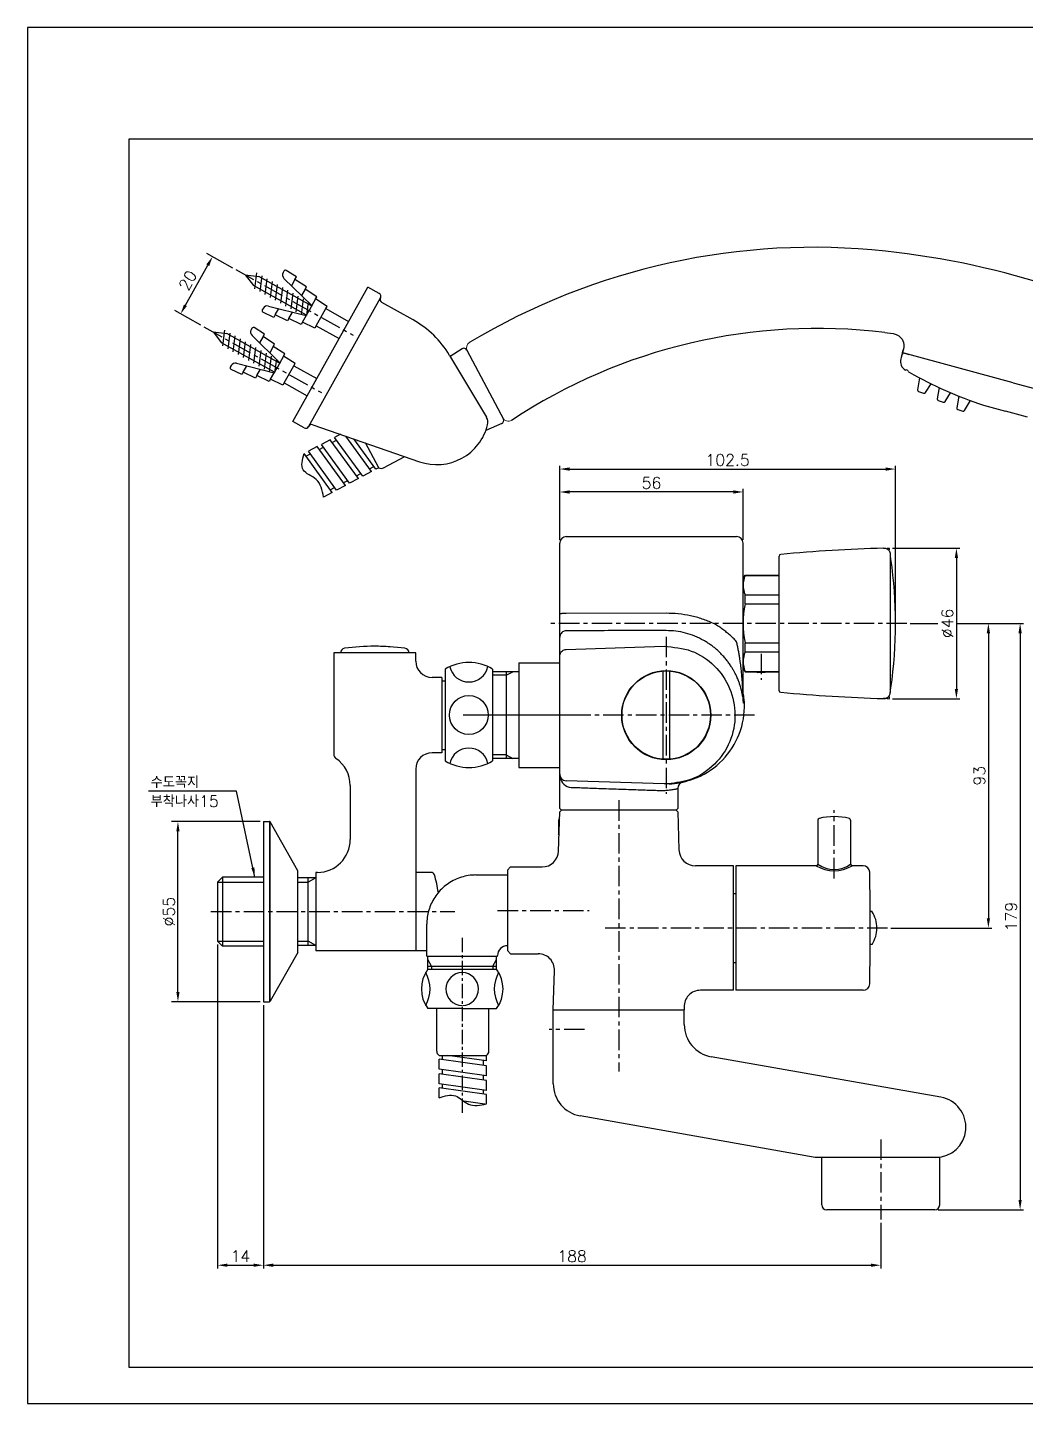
# Model space of a CAD drawing. Extents: x 374 to 968, y -8627 to -8207.
# Drawn here: x 373.7 to 678.4, y -8627.2 to -8207.2 of the extents above; entities that cross this region are included whole.
import ezdxf

# ---------------------------------------------------------------- set-up
doc = ezdxf.new("R2010")
doc.units = 0
doc.header["$LTSCALE"] = 5
doc.header["$MEASUREMENT"] = 0
doc.linetypes.add('CENTER', pattern=[2, 1.25, -0.25, 0.25, -0.25])
doc.layers.get('0').update_dxf_attribs({"color": 2, "linetype": 'CONTINUOUS'})
for name, color, linetype in [('CL', 1, 'CENTER'), ('D', 2, 'CONTINUOUS'), ('DWG', 7, 'CONTINUOUS')]:
    doc.layers.add(name, color=color, linetype=linetype)
doc.styles.add('GHS', font='romans', dxfattribs={"bigfont": 'ghs'})
doc.dimstyles.new('STANDARD$7', dxfattribs={"dimtxt": 3.5, "dimasz": 3, "dimexe": 1, "dimexo": 1, "dimgap": 1, "dimtad": 1, "dimdec": 4, "dimzin": 0, "dimdsep": 46, "dimtxsty": 'GHS', "dimcen": 1, "dimclrd": 256, "dimclre": 256, "dimclrt": 256, "dimadec": 3, "dimazin": 0, "dimtfac": 1, "dimtdec": 4, "dimtmove": 0, "dimatfit": 0, "dimfxl": 0, "dimtolj": 1, "dimtzin": 0, "dimlwd": -1, "dimlwe": -1, "dimarcsym": 0})

msp = doc.modelspace()

# ---------------------------------------------------------------- linework, layer by layer
at = {"color": 4}
for p, q in [((404.68, -8241.21), (953.68, -8241.21)), ((404.68, -8616.21), (404.68, -8241.21)), ((953.68, -8616.21), (404.68, -8616.21))]:
    msp.add_line(p, q, dxfattribs=at)
at = {"color": 7, "linetype": 'Continuous'}
for p, q in [((495.6, -8490.69), (495.6, -8480.89)), ((495.6, -8490.69), (517.2, -8490.69)), ((495.93, -8494.69), (495.93, -8490.69)), ((516.88, -8494.69), (516.88, -8490.69)), ((517.2, -8490.69), (517.2, -8490.49)), ((495.93, -8493.69), (516.88, -8493.69)), ((495.93, -8494.69), (516.88, -8494.69))]:
    msp.add_line(p, q, dxfattribs=at)
msp.add_lwpolyline([(967.68, -8627.21), (967.68, -8207.21), (373.68, -8207.21), (373.68, -8627.21)], close=True)
at = {"layer": 'CL'}
for p, q in [((437.27, -8281.12), (473.16, -8301.15)), ((427.52, -8298.58), (463.41, -8318.62)), ((642.2, -8389.09), (533.2, -8389.09)), ((568.7, -8393.16), (568.7, -8441.08)), ((597.7, -8398.34), (597.7, -8406.34)), ((595.7, -8417.09), (506.7, -8417.09)), ((540.3, -8417.09), (506.7, -8417.09)), ((554.2, -8443.09), (554.2, -8525.89)), ((620, -8466.95), (620, -8446.09)), ((429.7, -8477.09), (504.13, -8477.09)), ((517.2, -8476.69), (545.17, -8476.69)), ((636.31, -8482.09), (549.7, -8482.09)), ((543.75, -8513.09), (532.95, -8513.09)), ((634.2, -8546.59), (634.2, -8571.09))]:
    msp.add_line(p, q, dxfattribs=at)
at = {"layer": 'CL', "ltscale": 0.7}
msp.add_line((506.4, -8485.11), (506.4, -8538.65), dxfattribs=at)
at = {"layer": 'D', "ltscale": 0.7}
for p, q in [((436.4, -8280.63), (428.43, -8276.18)), ((421.89, -8292), (428.72, -8279.77)), ((426.65, -8298.09), (418.68, -8293.64)), ((444.7, -8449.59), (417.61, -8449.59)), ((447.56, -8449.59), (447.55, -8504.59)), ((447.82, -8504.44), (447.79, -8449.7)), ((419.61, -8501.59), (419.61, -8452.59)), ((497.05, -8493.69), (495.93, -8491.74)), ((515.75, -8493.69), (516.88, -8491.74)), ((497.05, -8493.69), (497.05, -8494.69)), ((515.75, -8493.69), (515.75, -8494.69)), ((444.7, -8504.59), (417.61, -8504.59))]:
    msp.add_line(p, q, dxfattribs=at)
at = {"layer": 'D'}
for p, q in [((536.2, -8363.59), (536.2, -8340.99)), ((638.7, -8388.09), (638.7, -8340.99)), ((539.2, -8341.99), (635.7, -8341.99)), ((536.2, -8363.59), (536.2, -8347.99)), ((589.2, -8348.99), (539.2, -8348.99)), ((592.2, -8363.59), (592.2, -8347.99)), ((636.16, -8366.14), (636.8, -8366.1)), ((637.8, -8366.1), (658.31, -8366.1)), ((657.31, -8369.1), (657.31, -8409.08)), ((592.78, -8374.43), (592.78, -8374.34)), ((592.78, -8374.43), (603.2, -8374.43)), ((592.78, -8380.37), (603.2, -8380.37)), ((592.78, -8383.15), (592.78, -8380.37)), ((592.78, -8383.15), (603.2, -8383.15)), ((643.2, -8389.09), (651.65, -8389.09)), ((643.2, -8389.09), (651.65, -8389.09)), ((643.2, -8389.09), (651.65, -8389.09)), ((657.48, -8389.09), (673.29, -8389.09)), ((657.48, -8389.09), (668.08, -8389.09)), ((657.48, -8389.09), (677.76, -8389.09)), ((592.78, -8395.04), (603.2, -8395.04)), ((592.78, -8397.81), (592.78, -8395.04)), ((667.08, -8392.09), (667.08, -8479.09)), ((676.76, -8392.09), (676.76, -8565.09)), ((592.78, -8397.81), (603.2, -8397.81)), ((519.85, -8404.95), (521.85, -8403.85)), ((592.78, -8403.76), (603.2, -8403.76)), ((592.78, -8403.76), (592.78, -8403.84)), ((519.85, -8404.95), (515.7, -8404.95)), ((636.16, -8412.04), (636.8, -8412.08)), ((637.8, -8412.08), (658.31, -8412.08)), ((519.85, -8429.19), (515.7, -8429.19)), ((519.85, -8429.19), (521.85, -8430.29)), ((536.06, -8448.79), (536.11, -8448.79)), ((461.7, -8466.74), (459.36, -8468.09)), ((431.7, -8468.09), (445.7, -8468.09)), ((456.2, -8468.09), (459.36, -8468.09)), ((637.31, -8482.09), (668.08, -8482.09)), ((431.7, -8486.09), (445.7, -8486.09)), ((431.7, -8487.09), (431.7, -8586.01)), ((456.2, -8486.09), (459.36, -8486.09)), ((461.7, -8487.44), (459.36, -8486.09)), ((445.7, -8505.59), (445.7, -8586.01)), ((445.7, -8505.59), (445.7, -8586.01)), ((445.7, -8505.59), (445.7, -8586.01)), ((634.2, -8572.09), (634.2, -8586.01)), ((651.7, -8568.09), (672.12, -8568.09)), ((651.7, -8568.09), (677.76, -8568.09)), ((434.7, -8585.01), (442.7, -8585.01)), ((448.7, -8585.01), (631.2, -8585.01))]:
    msp.add_line(p, q, dxfattribs=at)
at = {"layer": 'D', "color": 0}
for p, q in [((592.2, -8375.34), (592.78, -8374.34)), ((592.78, -8374.34), (603.2, -8374.34)), ((592.2, -8402.84), (592.2, -8375.34)), ((592.2, -8402.84), (592.78, -8403.84)), ((592.78, -8403.84), (603.2, -8403.84)), ((596.14, -8403.84), (596.57, -8404.09)), ((598.84, -8404.09), (596.57, -8404.09)), ((599.27, -8403.84), (598.84, -8404.09))]:
    msp.add_line(p, q, dxfattribs=at)
at = {"layer": 'D'}
for centre, radius, start, end in [((498.7, -8389.08), 140, 9.2078, 9.4466), ((600.14, -8377.4), 7.93, 158.0073, 201.9927), ((623.07, -8389.09), 30.87, 168.9014, 191.0986), ((600.14, -8400.78), 7.93, 158.0073, 201.9927), ((498.7, -8389.11), 140, 350.5534, 350.7922), ((619.99, -8455.5), 8.68, 234.9775, 305.2827), ((620, -8453.87), 10.74, 239.1836, 300.8164)]:
    msp.add_arc(centre, radius, start, end, dxfattribs=at)
msp.add_spline([(464.07, -8350.53), (461.81, -8345.13), (457.86, -8342.26), (458.15, -8337.26)], degree=3, dxfattribs=at)
at = {"layer": 'D', "ltscale": 0.7}
msp.add_spline([(499.33, -8533.91), (504.31, -8533.32), (508.29, -8535.82), (513.83, -8535.79)], degree=3, dxfattribs=at)
for points in [[(429.15, -8280.02), (428.28, -8279.53), (430.18, -8277.15)], [(422.33, -8292.24), (421.45, -8291.75), (420.43, -8294.62)], [(420.11, -8452.59), (419.11, -8452.59), (419.61, -8449.59)], [(420.11, -8501.59), (419.11, -8501.59), (419.61, -8504.59)]]:
    msp.add_solid(points, dxfattribs=at)
at = {"layer": 'D'}
for points in [[(539.2, -8341.49), (539.2, -8342.49), (536.2, -8341.99)], [(635.7, -8341.49), (635.7, -8342.49), (638.7, -8341.99)], [(539.2, -8348.49), (539.2, -8349.49), (536.2, -8348.99)], [(589.2, -8348.49), (589.2, -8349.49), (592.2, -8348.99)], [(656.81, -8369.1), (657.81, -8369.1), (657.31, -8366.1)], [(666.58, -8392.09), (667.58, -8392.09), (667.08, -8389.09)], [(676.26, -8392.09), (677.26, -8392.09), (676.76, -8389.09)], [(656.81, -8409.08), (657.81, -8409.08), (657.31, -8412.08)], [(666.58, -8479.09), (667.58, -8479.09), (667.08, -8482.09)], [(676.26, -8565.09), (677.26, -8565.09), (676.76, -8568.09)], [(434.7, -8584.51), (434.7, -8585.51), (431.7, -8585.01)], [(442.7, -8584.51), (442.7, -8585.51), (445.7, -8585.01)], [(448.7, -8584.51), (448.7, -8585.51), (445.7, -8585.01)], [(631.2, -8584.51), (631.2, -8585.51), (634.2, -8585.01)]]:
    msp.add_solid(points, dxfattribs=at)
at = {"layer": 'DWG', "color": 2}
for p, q in [((443.1, -8286.95), (443.71, -8282.13)), ((451.97, -8281.55), (451.72, -8282)), ((455.77, -8283.33), (452.68, -8281.37)), ((440.12, -8282.69), (442.7, -8285.98)), ((440.12, -8282.69), (444.27, -8283.19)), ((458.85, -8295), (442.71, -8285.99)), ((460.41, -8292.2), (444.27, -8283.19)), ((444.68, -8287.83), (445.29, -8283.01)), ((446.26, -8288.71), (446.87, -8283.9)), ((447.84, -8289.59), (448.45, -8284.78)), ((449.42, -8290.48), (450.03, -8285.66)), ((451, -8291.36), (451.61, -8286.54)), ((451.99, -8283.8), (460.47, -8292.09)), ((455.34, -8284.11), (454.27, -8286.03)), ((455.34, -8284.11), (455.77, -8283.33)), ((458.88, -8286.36), (455.34, -8284.11)), ((458.45, -8287.12), (458.88, -8286.36)), ((452.58, -8292.24), (453.19, -8287.43)), ((454.16, -8293.12), (454.77, -8288.31)), ((455.74, -8294.01), (456.35, -8289.19)), ((457.32, -8294.89), (457.93, -8290.07)), ((458.45, -8287.12), (457.37, -8289.06)), ((461.99, -8289.37), (458.45, -8287.12)), ((461.6, -8290.08), (459.63, -8293.6)), ((461.6, -8290.08), (461.99, -8289.37)), ((465.14, -8292.32), (461.6, -8290.08)), ((445.6, -8292.96), (445.35, -8293.41)), ((448.86, -8295.7), (445.57, -8294.1)), ((447.28, -8292.23), (458.78, -8295.11)), ((449.3, -8294.92), (448.86, -8295.7)), ((449.3, -8294.92), (450.37, -8293.01)), ((453.07, -8296.76), (449.3, -8294.92)), ((453.49, -8296), (454.58, -8294.06)), ((457.66, -8297.12), (459.63, -8293.6)), ((458.99, -8295.08), (459.51, -8290.96)), ((461.82, -8298.26), (464.75, -8293.02)), ((464.75, -8293.02), (465.14, -8292.32)), ((464.75, -8293.02), (471.73, -8296.92)), ((442.22, -8299.01), (441.97, -8299.46)), ((446.02, -8300.8), (442.93, -8298.83)), ((453.49, -8296), (453.07, -8296.76)), ((457.26, -8297.83), (453.49, -8296)), ((457.66, -8297.12), (457.26, -8297.83)), ((461.43, -8298.96), (457.66, -8297.12)), ((461.82, -8298.26), (461.43, -8298.96)), ((461.82, -8298.26), (468.8, -8302.16)), ((430.37, -8300.15), (434.52, -8300.65)), ((430.37, -8300.15), (432.95, -8303.44)), ((433.35, -8304.41), (433.95, -8299.59)), ((450.66, -8309.66), (434.52, -8300.65)), ((434.93, -8305.29), (435.53, -8300.48)), ((436.51, -8306.17), (437.12, -8301.36)), ((438.09, -8307.06), (438.7, -8302.24)), ((439.67, -8307.94), (440.28, -8303.12)), ((442.23, -8301.26), (450.72, -8309.55)), ((445.59, -8301.57), (444.52, -8303.49)), ((445.59, -8301.57), (446.02, -8300.8)), ((449.13, -8303.82), (445.59, -8301.57)), ((449.1, -8312.46), (432.96, -8303.45)), ((441.25, -8308.82), (441.86, -8304.01)), ((442.83, -8309.7), (443.44, -8304.89)), ((444.41, -8310.59), (445.02, -8305.77)), ((445.99, -8311.47), (446.6, -8306.65)), ((447.57, -8312.35), (448.18, -8307.54)), ((448.7, -8304.58), (447.62, -8306.52)), ((448.7, -8304.58), (449.13, -8303.82)), ((452.24, -8306.83), (448.7, -8304.58)), ((451.84, -8307.54), (449.88, -8311.06)), ((451.84, -8307.54), (452.24, -8306.83)), ((455.38, -8309.78), (451.84, -8307.54)), ((435.85, -8310.42), (435.6, -8310.87)), ((439.11, -8313.16), (435.82, -8311.56)), ((437.53, -8309.7), (449.03, -8312.58)), ((439.55, -8312.39), (440.62, -8310.47)), ((443.74, -8313.46), (444.82, -8311.52)), ((447.91, -8314.59), (449.88, -8311.06)), ((449.24, -8312.54), (449.76, -8308.42)), ((452.07, -8315.72), (454.99, -8310.48)), ((454.99, -8310.48), (455.38, -8309.78)), ((454.99, -8310.48), (461.98, -8314.38)), ((439.55, -8312.39), (439.11, -8313.16)), ((443.32, -8314.22), (439.55, -8312.39)), ((443.74, -8313.46), (443.32, -8314.22)), ((447.51, -8315.3), (443.74, -8313.46)), ((447.91, -8314.59), (447.51, -8315.3)), ((451.68, -8316.42), (447.91, -8314.59)), ((452.07, -8315.72), (451.68, -8316.42)), ((452.07, -8315.72), (459.05, -8319.62))]:
    msp.add_line(p, q, dxfattribs=at)
at = {"layer": 'DWG'}
for p, q in [((454.67, -8327.48), (477.58, -8286.45)), ((481.07, -8288.4), (477.58, -8286.45)), ((459.52, -8329.05), (481.46, -8289.76)), ((491.42, -8296.46), (481.84, -8291.12)), ((635.42, -8300.34), (638.01, -8300.66)), ((502.55, -8307.28), (513.84, -8326.2)), ((640.87, -8306.45), (640.48, -8307.9)), ((641.17, -8305.37), (640.87, -8306.45)), ((640.87, -8306.45), (641.09, -8305.64)), ((640.87, -8306.45), (642.8, -8306.98)), ((674.65, -8315.62), (641.37, -8306.59)), ((640.48, -8307.9), (640.35, -8308.39)), ((646.09, -8314.18), (645.46, -8317.77)), ((647.84, -8318.67), (649.57, -8315.95)), ((674.65, -8315.62), (707.93, -8324.65)), ((645.78, -8318.33), (647.25, -8318.87)), ((652.05, -8317.13), (651.45, -8320.52)), ((653.84, -8321.39), (655.55, -8318.69)), ((658.04, -8319.72), (657.42, -8323.26)), ((651.77, -8321.08), (653.25, -8321.59)), ((657.76, -8323.82), (659.25, -8324.31)), ((659.83, -8324.1), (661.62, -8321.1)), ((665.54, -8322.47), (672.29, -8324.3)), ((679.05, -8326.13), (672.29, -8324.3)), ((458.16, -8329.43), (454.67, -8327.48)), ((460.8, -8328.45), (493.4, -8339.74)), ((459.6, -8328.9), (459.52, -8329.05)), ((469.25, -8331.38), (467.46, -8332.32)), ((476.05, -8344.18), (467.46, -8332.32)), ((478.73, -8342.76), (470.89, -8331.94)), ((480.04, -8342.07), (473.31, -8332.78)), ((462.14, -8335.14), (459.46, -8336.56)), ((468.05, -8348.42), (459.46, -8336.56)), ((470.73, -8347), (462.14, -8335.14)), ((462.7, -8335.98), (464.04, -8335.27)), ((466.12, -8333.03), (463.45, -8334.45)), ((472.04, -8346.31), (463.45, -8334.45)), ((474.71, -8344.89), (466.12, -8333.03)), ((466.72, -8333.85), (468.05, -8333.14)), ((480.92, -8341.6), (476.9, -8334.03)), ((466.74, -8349.11), (458.15, -8337.26)), ((458.71, -8338.09), (460.05, -8337.38)), ((482.41, -8341.6), (488.88, -8338.18)), ((474.71, -8344.89), (472.04, -8346.31)), ((474.12, -8344.07), (475.46, -8343.36)), ((478.73, -8342.76), (476.05, -8344.18)), ((478.11, -8341.96), (479.44, -8341.25)), ((480.92, -8341.6), (480.04, -8342.07)), ((466.74, -8349.11), (464.07, -8350.53)), ((466.12, -8348.31), (467.46, -8347.6)), ((470.73, -8347), (468.05, -8348.42)), ((470.11, -8346.2), (471.44, -8345.49)), ((536.2, -8445.59), (536.2, -8364.59)), ((538.2, -8362.59), (590.2, -8362.59)), ((592.2, -8389.09), (592.2, -8364.59)), ((603.2, -8409.64), (603.2, -8368.55)), ((637.1, -8368.01), (637.1, -8410.17)), ((568.67, -8386.01), (538.2, -8386.04)), ((592.2, -8412.79), (592.2, -8389.09)), ((538.14, -8397.03), (568.05, -8396.1)), ((523.7, -8401.09), (536.2, -8401.09)), ((523.7, -8401.09), (523.7, -8433.09)), ((567.7, -8403.63), (567.7, -8430.56)), ((569.7, -8403.63), (569.7, -8430.56)), ((592.29, -8413.39), (592.6, -8413.7)), ((523.7, -8433.09), (536.2, -8433.09)), ((568.05, -8438.08), (538.14, -8437.15)), ((569.26, -8438.08), (568.05, -8438.08)), ((572.2, -8439.5), (572.2, -8445.59)), ((536.7, -8446.09), (536.19, -8446.59)), ((536.2, -8445.59), (536.7, -8446.09)), ((571.7, -8446.09), (536.7, -8446.09)), ((572.2, -8445.59), (571.7, -8446.09)), ((571.7, -8446.09), (572.22, -8446.59)), ((535.79, -8458.61), (536.19, -8446.59)), ((536.12, -8448.7), (535.85, -8449.16)), ((535.85, -8449.16), (535.85, -8453.43)), ((572.22, -8446.59), (572.6, -8458.26)), ((615, -8449.12), (615, -8462.59)), ((625, -8449.12), (625, -8462.59)), ((535.96, -8453.61), (535.85, -8453.43)), ((461.7, -8466.74), (456.2, -8466.74)), ((462.2, -8465.09), (461.7, -8465.09)), ((521.2, -8463.44), (530.8, -8463.44)), ((589.2, -8463.09), (577.6, -8463.09)), ((589.2, -8501.09), (589.2, -8463.09)), ((614.5, -8463.09), (590, -8463.09)), ((590, -8463.09), (590, -8501.09)), ((628.83, -8463.09), (625.5, -8463.09)), ((589.2, -8471.59), (590, -8471.59)), ((631.54, -8477.09), (631, -8477.09)), ((631.54, -8487.09), (631, -8487.09)), ((521.2, -8489.94), (529.6, -8489.94)), ((534.2, -8507.09), (534.6, -8495.11)), ((589.2, -8492.59), (590, -8492.59)), ((589.2, -8501.09), (579.17, -8501.09)), ((628.83, -8501.09), (590, -8501.09)), ((506.4, -8506.69), (516.88, -8506.69)), ((534.2, -8507.09), (574.2, -8507.09)), ((534.2, -8529.6), (534.2, -8507.09)), ((574.18, -8506.26), (574.2, -8507.09)), ((574.2, -8511.54), (574.2, -8507.09)), ((500.33, -8520.99), (500.33, -8522.25)), ((652.56, -8533.75), (582.47, -8521.39)), ((499.33, -8525.13), (499.33, -8522.11)), ((500.33, -8525.28), (500.33, -8526.76)), ((499.33, -8529.64), (499.33, -8526.62)), ((513.83, -8531.68), (499.33, -8529.64)), ((500.33, -8529.76), (500.33, -8531.02)), ((513.83, -8532.91), (499.33, -8530.88)), ((499.33, -8533.91), (499.33, -8530.88)), ((512.83, -8531.54), (512.83, -8532.77)), ((513.83, -8535.79), (513.83, -8532.91)), ((513.36, -8535.88), (506.9, -8534.97)), ((512.83, -8535.8), (512.83, -8535.98)), ((614.2, -8552.09), (542.47, -8539.44)), ((652.2, -8552.09), (614.2, -8552.09)), ((616.2, -8566.59), (616.2, -8552.09)), ((652.2, -8566.59), (652.2, -8552.09)), ((650.7, -8568.09), (617.7, -8568.09))]:
    msp.add_line(p, q, dxfattribs=at)
at = {"layer": 'DWG', "color": 7}
for p, q in [((506.4, -8305.28), (502.75, -8307.62)), ((507.82, -8305.66), (518.98, -8326.71)), ((507.9, -8305.8), (507.82, -8305.66)), ((518.49, -8328.1), (513.65, -8330.17))]:
    msp.add_line(p, q, dxfattribs=at)
at = {"layer": 'DWG', "lineweight": 0}
for p, q in [((507.98, -8305.94), (508.32, -8306.6)), ((518.76, -8326.3), (518.48, -8325.77))]:
    msp.add_line(p, q, dxfattribs=at)
at = {"layer": 'DWG', "color": 0}
for p, q in [((467.2, -8398.09), (467.2, -8429.11)), ((467.2, -8398.09), (467.2, -8401.09)), ((467.2, -8398.09), (467.2, -8401.09)), ((492.2, -8398.09), (467.2, -8398.09)), ((492.2, -8400.59), (492.2, -8398.09)), ((501.2, -8403.07), (501.2, -8431.07)), ((515.7, -8403.07), (515.7, -8431.07)), ((523.7, -8403.85), (515.7, -8403.85)), ((519.85, -8403.85), (519.85, -8430.29)), ((500.2, -8405.59), (497.2, -8405.59)), ((500.2, -8405.59), (500.2, -8428.59)), ((500.2, -8406.59), (501.2, -8406.59)), ((500.2, -8428.59), (497.2, -8428.59)), ((500.2, -8427.49), (500.2, -8428.09)), ((500.2, -8427.49), (500.2, -8428.09)), ((500.2, -8427.59), (501.2, -8427.59)), ((492.2, -8433.59), (492.2, -8465.09)), ((523.7, -8430.29), (515.7, -8430.29)), ((472.2, -8438.59), (472.2, -8455.09)), ((445.7, -8449.59), (445.7, -8504.59)), ((445.7, -8449.59), (447.56, -8449.59)), ((456.2, -8464.63), (447.79, -8449.7)), ((433.2, -8466.59), (431.7, -8468.09)), ((445.7, -8466.59), (433.2, -8466.59)), ((433.2, -8466.59), (433.2, -8487.59)), ((456.2, -8489.56), (456.2, -8464.63)), ((459.36, -8487.44), (459.36, -8466.74)), ((461.7, -8465.09), (461.7, -8489.09)), ((496.96, -8465.09), (492.2, -8465.09)), ((492.2, -8465.09), (492.2, -8489.09)), ((510.6, -8465.89), (520.2, -8465.89)), ((520.2, -8464.44), (521.2, -8463.44)), ((520.2, -8464.44), (520.2, -8488.94)), ((431.7, -8468.09), (431.7, -8486.09)), ((431.7, -8486.09), (433.2, -8487.59)), ((445.7, -8487.59), (433.2, -8487.59)), ((461.7, -8487.44), (456.2, -8487.44)), ((456.2, -8489.56), (447.82, -8504.44)), ((492.2, -8489.09), (461.7, -8489.09)), ((495.6, -8489.09), (492.2, -8489.09)), ((520.2, -8488.94), (521.2, -8489.94)), ((445.7, -8504.59), (447.55, -8504.59)), ((506.4, -8506.69), (495.93, -8506.69)), ((506.4, -8506.69), (496.08, -8506.69)), ((498.63, -8519.68), (498.63, -8506.69)), ((514.53, -8519.68), (514.53, -8506.69)), ((499.33, -8520.99), (513.83, -8520.99)), ((513.83, -8522.66), (501.95, -8520.99)), ((513.83, -8522.66), (513.83, -8520.99)), ((513.83, -8524.14), (499.33, -8522.11)), ((513.83, -8527.17), (499.33, -8525.13)), ((512.83, -8522.52), (512.83, -8524)), ((513.83, -8527.17), (513.83, -8524.14)), ((513.83, -8528.65), (499.33, -8526.62)), ((512.83, -8527.03), (512.83, -8528.51)), ((513.83, -8531.68), (513.83, -8528.65))]:
    msp.add_line(p, q, dxfattribs=at)
at = {"layer": 'DWG'}
for points in [[(638.01, -8300.66), (638.89, -8300.88), (639.69, -8301.3), (640.36, -8301.91)], [(640.36, -8301.91), (640.7, -8302.36), (640.97, -8302.85), (641.16, -8303.38)], [(641.16, -8303.38), (641.28, -8304.04), (641.28, -8304.71), (641.17, -8305.37)]]:
    msp.add_lwpolyline(points, dxfattribs=at)
for centre, radius in [((568.7, -8417.12), 13.6), ((568.7, -8417.09), 13.5)]:
    msp.add_circle(centre, radius, dxfattribs=at)
at = {"layer": 'DWG', "color": 0}
msp.add_circle((508.43, -8417.07), 5.93, dxfattribs=at)
at = {"layer": 'DWG'}
for centre, radius, start, end in [((613.75, -8479.05), 204.75, 83.871, 120.8546), ((609.06, -8524.06), 250, 71.5328, 83.9031), ((480.59, -8289.27), 1, 330.8204, 60.8204), ((482.33, -8290.24), 1, 150.8204, 240.8204), ((476.79, -8322.65), 30, 30.8204, 60.8188), ((614.74, -8468.07), 169, 82.9701, 123.4851), ((641.22, -8307.07), 0.5, 74.8204, 164.8204), ((643.24, -8309.17), 3, 164.8204, 239.9064), ((641.96, -8312.43), 0.7, 25.9768, 109.2871), ((643.22, -8311.81), 0.7, 205.9768, 245.2899), ((705.59, -8201.59), 127.34, 240.5242, 251.6684), ((645.95, -8317.86), 0.5, 169.9726, 249.8204), ((647.42, -8318.4), 0.5, 249.8204, 327.5878), ((651.94, -8320.61), 0.5, 169.9726, 250.8204), ((653.42, -8321.12), 0.5, 250.8204, 327.5878), ((657.91, -8323.35), 0.5, 170.0337, 251.8204), ((659.4, -8323.84), 0.5, 251.8204, 329.1188), ((460.47, -8329.39), 1, 70.8913, 150.8204), ((498.64, -8324.62), 16, 250.8913, 346.1429), ((511.26, -8327.74), 3, 346.1429, 30.8204), ((458.65, -8328.56), 1, 240.8204, 330.8204), ((481.67, -8340.3), 1.5, 240.1204, 299.6528), ((538.2, -8364.59), 2, 90, 180), ((590.2, -8364.59), 2, 0, 90), ((649.69, -8865.9), 499.98, 91.6791, 95.2833), ((603.7, -8368.55), 0.5, 95.2832, 180), ((635.61, -8368.09), 1.49, 7.5228, 9.9176), ((636.34, -8369.59), 1, 8.0161, 40.2293), ((497.87, -8389.09), 140.83, 351.9839, 8.0161), ((603.7, -8409.64), 0.5, 180, 264.7168), ((649.7, -7912.26), 500, 264.7168, 268.3208), ((635.61, -8410.09), 1.49, 350.0824, 352.4772), ((636.34, -8408.59), 1, 319.7901, 351.9839), ((538.2, -8435.15), 2, 180, 268.2197), ((539.97, -8435.43), 3.73, 189.8796, 265.6794), ((574.2, -8439.5), 2, 102.2363, 180), ((447.56, -8449.89), 0.3, 38.991, 90), ((615.5, -8449.12), 0.5, 103.3424, 180), ((620, -8468.09), 20, 76.6576, 103.3424), ((624.5, -8449.12), 0.5, 0, 76.6576), ((530.8, -8458.44), 5, 270, 358.1221), ((577.6, -8458.09), 5, 181.8779, 270), ((614.5, -8462.59), 0.5, 270, 0), ((625.5, -8462.59), 0.5, 180, 270), ((628.83, -8465.09), 2, 1.2243, 90), ((-168.99, -8482.14), 800, 0.00362, 1.22431), ((623.96, -8482.09), 9.08, 0, 33.3985), ((-168.99, -8482.04), 800, 358.77569, 359.99638), ((623.96, -8482.09), 9.08, 326.6015, 0), ((529.6, -8494.94), 5, 358.1221, 90), ((628.83, -8499.09), 2, 270, 358.7757), ((579.17, -8506.09), 5, 90, 181.8779), ((584.2, -8511.54), 10, 180, 260), ((500.13, -8519.72), 1.5, 178.2676, 237.8), ((544.2, -8529.6), 10, 180, 260), ((650.96, -8542.85), 9.24, 270, 80), ((617.7, -8566.59), 1.5, 180, 270), ((650.7, -8566.59), 1.5, 270, 0)]:
    msp.add_arc(centre, radius, start, end, dxfattribs=at)
at = {"layer": 'DWG', "color": 2}
for centre, radius, start, end in [((453.03, -8282.73), 1.5, 150.8204, 225.7), ((452.41, -8281.79), 0.5, 57.5955, 150.8204), ((445.79, -8293.65), 0.5, 150.8204, 244.0453), ((446.91, -8293.69), 1.5, 75.9408, 150.8204), ((442.66, -8299.25), 0.5, 57.5955, 150.8204), ((443.28, -8300.19), 1.5, 150.8204, 225.7), ((436.04, -8311.11), 0.5, 150.8204, 244.0453), ((437.16, -8311.15), 1.5, 75.9408, 150.8204)]:
    msp.add_arc(centre, radius, start, end, dxfattribs=at)
at = {"layer": 'DWG', "lineweight": 0}
for centre, start, end in [((509.74, -8305.01), 120.1767, 207.9204), ((520.53, -8325.37), 207.9204, 298.8907)]:
    msp.add_arc(centre, 2, start, end, dxfattribs=at)
at = {"layer": 'DWG', "color": 7}
for centre, start, end in [((506.94, -8306.12), 27.9204, 122.684), ((518.1, -8327.18), 293.1567, 27.9204)]:
    msp.add_arc(centre, 1, start, end, dxfattribs=at)
at = {"layer": 'DWG', "color": 0}
for centre, radius, start, end in [((470.7, -8398.19), 1.5, 97.5497, 176.4142), ((479.7, -8466.09), 70, 90, 97.5497), ((479.7, -8466.09), 70, 86.172, 90), ((479.7, -8466.09), 70, 82.4503, 90), ((488.7, -8398.19), 1.5, 3.5858, 82.4503), ((497.2, -8400.59), 5, 180, 270), ((508.45, -8415.05), 14, 58.8114, 121.1886), ((508.43, -8401.05), 5.93, 192.2581, 347.9415), ((468.7, -8429.11), 1.5, 180, 235.5827), ((497.2, -8433.59), 5, 90, 180), ((508.43, -8433.09), 5.93, 12.0585, 167.7419), ((462.2, -8438.59), 10, 0, 55.5827), ((508.45, -8419.09), 14, 238.8114, 301.1886), ((462.2, -8455.09), 10, 270, 0), ((496.96, -8466.09), 1, 16.3827, 90), ((459.55, -8477.09), 40, 8.404, 16.3827), ((520.2, -8490.49), 3, 90, 180), ((503.93, -8500.69), 10, 143.1301, 216.8699), ((486.6, -8500.69), 10, 330, 30), ((506.46, -8500.71), 5.02, 90.6359, 268.6566), ((506.35, -8500.71), 5.02, 271.3434, 89.3641), ((526.2, -8500.69), 10, 150, 210), ((508.88, -8500.69), 10, 323.1301, 36.8699), ((447.55, -8504.29), 0.3, 270, 330.5949), ((513.03, -8519.72), 1.5, 302.2, 1.7324)]:
    msp.add_arc(centre, radius, start, end, dxfattribs=at)
at = {"layer": 'DWG'}
for points in [[(635.04, -8366.14), (635.48, -8366.14), (635.87, -8366.22), (636.24, -8366.4), (636.58, -8366.68), (636.83, -8367.01), (636.99, -8367.39), (637.08, -8367.84)], [(637.09, -8367.9), (637.1, -8367.97)], [(637.1, -8367.97), (637.1, -8367.98)], [(637.1, -8367.98), (637.1, -8368)], [(637.1, -8368), (637.1, -8368.03), (637.1, -8368.06)], [(538.2, -8386.04), (537.58, -8386.05), (537.03, -8386.08), (536.58, -8386.13), (536.3, -8386.2), (536.2, -8386.27)], [(583.1, -8389.09), (579.71, -8387.76), (576.1, -8386.78), (572.39, -8386.2), (568.67, -8386.01)], [(538.2, -8391.33), (537.58, -8391.43), (537.03, -8391.71), (536.58, -8392.15), (536.3, -8392.71), (536.2, -8393.32)], [(568.68, -8391.3), (558.64, -8391.31), (548.48, -8391.32), (538.2, -8391.33)], [(580.16, -8394.31), (577.46, -8393.01), (574.6, -8392.06), (571.64, -8391.48), (568.68, -8391.3)], [(590.2, -8394.68), (589.14, -8393.59), (588.02, -8392.57), (586.86, -8391.61), (585.65, -8390.71), (584.4, -8389.87), (583.1, -8389.09)], [(585.82, -8398.76), (584.97, -8397.9), (584.09, -8397.08), (583.16, -8396.32), (582.2, -8395.6), (581.2, -8394.93), (580.16, -8394.31)], [(592.14, -8410.31), (592.13, -8410.03), (592.12, -8409.72), (592.1, -8409.38), (592.08, -8409.03), (592.06, -8408.67), (592.04, -8408.3), (592.02, -8407.92), (591.99, -8407.51), (591.96, -8407.07), (591.93, -8406.6), (591.89, -8406.08), (591.84, -8405.51), (591.78, -8404.89), (591.72, -8404.21), (591.64, -8403.46), (591.55, -8402.64), (591.44, -8401.74), (591.31, -8400.74), (591.14, -8399.62), (590.95, -8398.41), (590.72, -8397.16), (590.47, -8395.9), (590.2, -8394.68)], [(536.2, -8399.06), (536.3, -8398.45), (536.57, -8397.88), (537, -8397.44), (537.54, -8397.14), (538.14, -8397.03)], [(568.05, -8396.1), (576.37, -8397.54), (583.38, -8402.08), (588.05, -8408.93), (589.7, -8417.04), (588.09, -8425.17), (583.43, -8432.06), (576.41, -8436.63), (569.26, -8438.09)], [(592.08, -8411.55), (592.05, -8411.37), (592.02, -8411.17), (591.98, -8410.94), (591.94, -8410.7), (591.88, -8410.43), (591.83, -8410.15), (591.76, -8409.87), (591.7, -8409.57), (591.62, -8409.27), (591.53, -8408.94), (591.44, -8408.6), (591.33, -8408.22), (591.2, -8407.81), (591.05, -8407.36), (590.87, -8406.87), (590.66, -8406.33), (590.41, -8405.73), (590.12, -8405.08), (589.77, -8404.37), (589.34, -8403.58), (588.82, -8402.69), (588.2, -8401.73), (587.48, -8400.73), (586.68, -8399.73), (585.82, -8398.76)], [(592.59, -8413.39), (592.58, -8413.23), (592.54, -8412.72), (592.45, -8411.86), (592.27, -8410.68)], [(635.04, -8412.04), (635.48, -8412.04), (635.87, -8411.96), (636.24, -8411.78), (636.58, -8411.5), (636.83, -8411.17), (636.99, -8410.79), (637.08, -8410.35)], [(636.24, -8411.78), (636.02, -8411.9), (635.79, -8411.99), (635.54, -8412.04), (635.29, -8412.05), (635.04, -8412.04)], [(637.09, -8410.29), (637.1, -8410.22)], [(637.1, -8410.18), (637.1, -8410.15), (637.1, -8410.13)], [(637.1, -8410.2), (637.1, -8410.18)], [(637.1, -8410.22), (637.1, -8410.2)], [(573.78, -8437.55), (577.04, -8436.59), (585, -8431.68), (590.51, -8423.98), (592.6, -8414.68), (592.59, -8413.39)], [(569.48, -8438.08), (569.55, -8438.08), (570.77, -8438), (571.7, -8437.9), (572.39, -8437.8), (572.9, -8437.72), (573.26, -8437.65), (573.51, -8437.6), (573.66, -8437.57), (573.75, -8437.55), (573.78, -8437.55)], [(539.69, -8439.15), (541.69, -8439.22), (544.06, -8439.3), (546.73, -8439.4), (549.62, -8439.5), (552.64, -8439.6), (555.7, -8439.71), (558.73, -8439.81), (561.61, -8439.91), (564.24, -8440), (566.53, -8440.08)], [(566.53, -8440.08), (568.08, -8440.07), (569.27, -8439.99), (570.18, -8439.89), (570.85, -8439.78), (571.35, -8439.69), (571.7, -8439.62), (571.94, -8439.56), (572.09, -8439.53), (572.18, -8439.51), (572.2, -8439.5)]]:
    msp.add_spline(points, degree=3, dxfattribs=at)
msp.add_open_spline([(592.29, -8413.41), (592.28, -8413.24), (592.27, -8413.06), (592.24, -8412.72), (592.22, -8412.54), (592.21, -8412.36), (592.2, -8412.35), (592.2, -8412.33)], degree=3, knots=[0, 0, 0, 0, 0.528644, 0.528644, 1.057287, 1.057287, 1.095301, 1.095301, 1.095301, 1.095301], dxfattribs=at)
at = {"layer": 'DWG', "color": 0}
msp.add_spline([(510.6, -8465.89), (508.82, -8466), (506.67, -8466.42), (504.61, -8467.14), (502.67, -8468.16), (500.91, -8469.45), (499.35, -8470.98), (498.02, -8472.72), (496.97, -8474.64), (496.21, -8476.68), (495.75, -8478.82), (495.6, -8480.89)], degree=3, dxfattribs=at)

# ---------------------------------------------------------------- texts
at = {"layer": 'D', "style": 'GHS'}
for s, p in [('수도꼭지', (411.27, -8439.31)), ('부착나사15', (411.27, -8445.12))]:
    msp.add_text(s, height=3.5, dxfattribs=at).set_placement(p)
at = {"layer": 'D', "ltscale": 0.7, "char_height": 3.5, "attachment_point": 5, "style": 'GHS'}
for s, insert, rotation in [('\\A1;20', (422.6, -8284.38), 60.8204), ('%%c55', (416.86, -8477.09), 90)]:
    msp.add_mtext(s, dxfattribs=dict(at, insert=insert, rotation=rotation))
at = {"layer": 'D', "char_height": 3.5, "attachment_point": 5, "style": 'GHS'}
for s, insert in [('\\A1;102.5', (587.45, -8339.24)), ('\\A1;56', (564.2, -8346.24)), ('\\A1;14', (438.7, -8582.26)), ('\\A1;188', (539.95, -8582.26))]:
    msp.add_mtext(s, dxfattribs=dict(at, insert=insert))
at = {"layer": 'D', "char_height": 3.5, "attachment_point": 5, "rotation": 90, "style": 'GHS'}
for s, insert in [('\\A1;%%C46', (654.56, -8389.09)), ('\\A1;93', (664.33, -8435.59)), ('\\A1;179', (674.01, -8478.59))]:
    msp.add_mtext(s, dxfattribs=dict(at, insert=insert))

# ---------------------------------------------------------------- leaders
at = {"layer": 'D'}
msp.add_leader([(443.11, -8466.59), (437.46, -8440.31), (410.64, -8440.31)], dimstyle='STANDARD$7', override={"dimgap": 1, "dimtad": 0}, dxfattribs=at)

doc.saveas('drawing.dxf')
